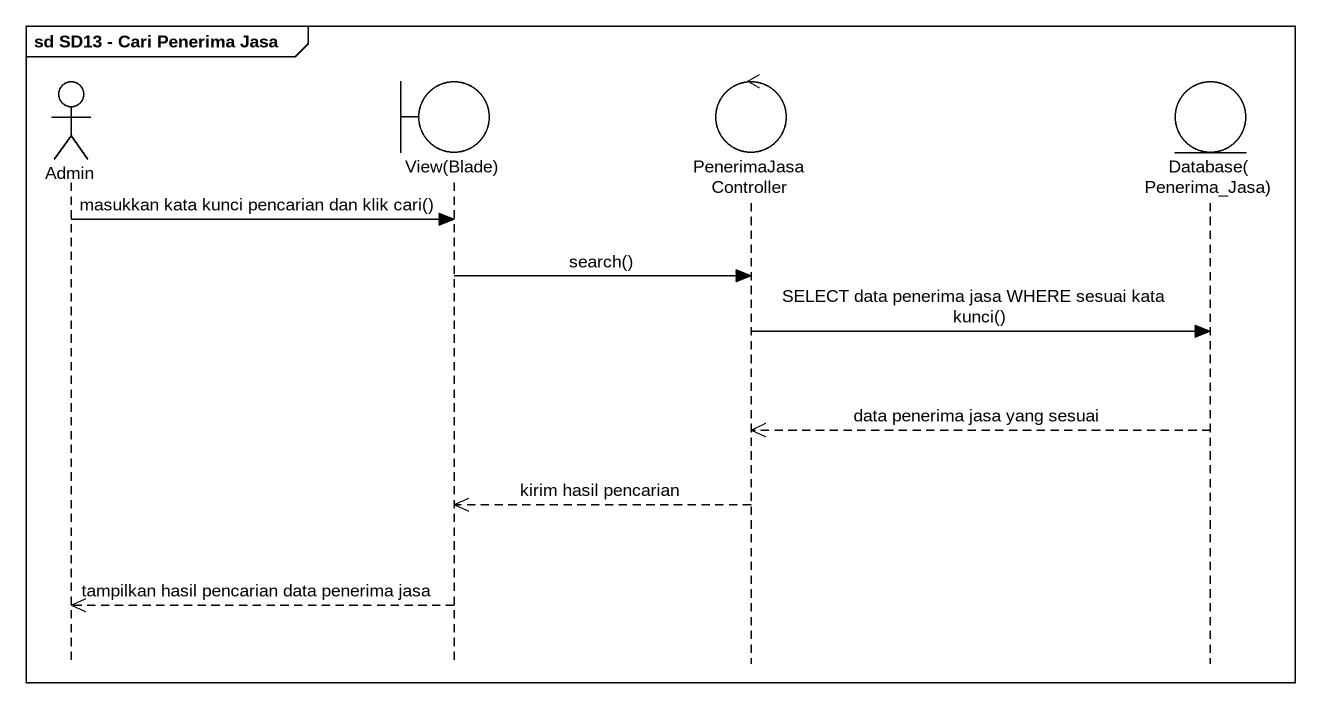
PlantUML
@startuml
mainframe sd SD13 - Cari Penerima Jasa
hide footbox
actor Admin
boundary "View(Blade)" as View_Blade
control PenerimaJasaController
entity "Database(Penerima_Jasa)" as Database_Penerima_Jasa

Admin -> View_Blade : masukkan kata kunci pencarian dan klik cari()
View_Blade -> PenerimaJasaController : search()
PenerimaJasaController -> Database_Penerima_Jasa : SELECT data penerima jasa WHERE sesuai kata kunci()
Database_Penerima_Jasa -->> PenerimaJasaController : data penerima jasa yang sesuai
PenerimaJasaController -->> View_Blade : kirim hasil pencarian
View_Blade -->> Admin : tampilkan hasil pencarian data penerima jasa
@enduml
